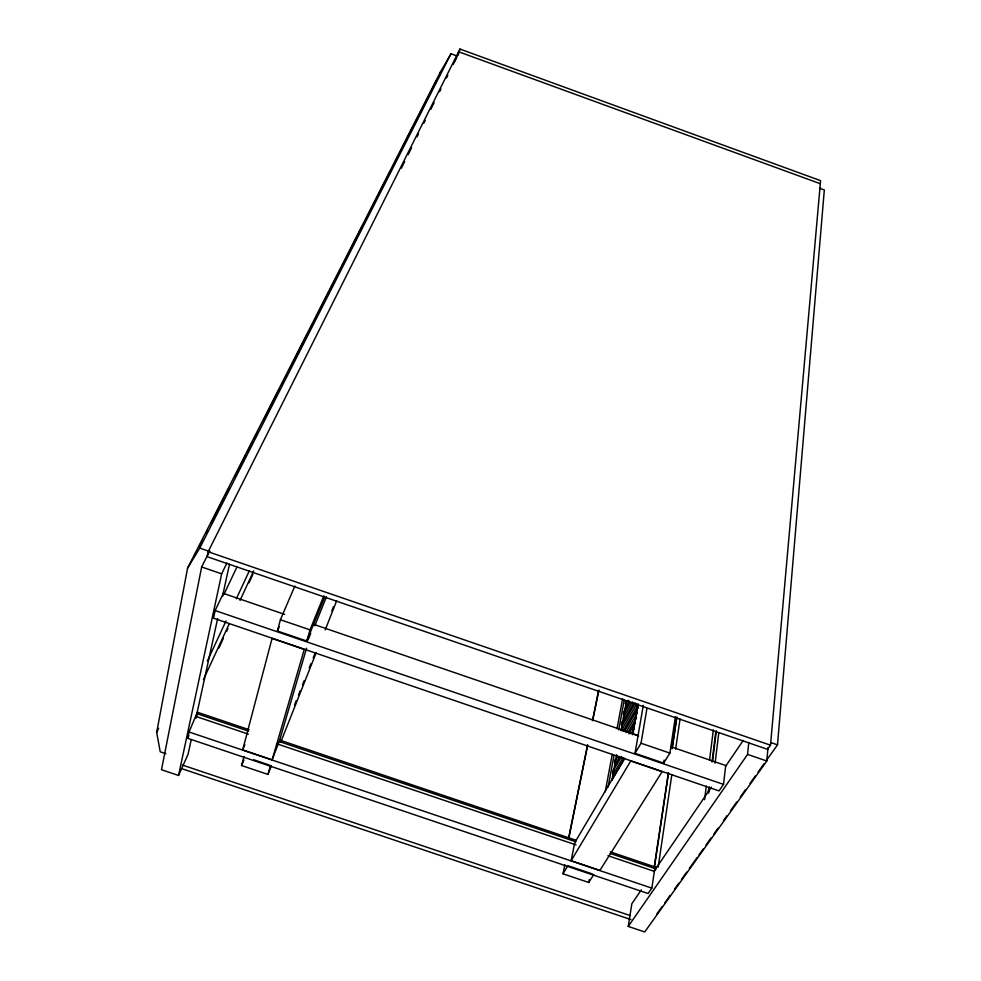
<?xml version="1.0" encoding="UTF-8"?>
<svg xmlns="http://www.w3.org/2000/svg" width="981" height="981" viewBox="0 0 981 981"><rect width="100%" height="100%" fill="white"/><g stroke="black" fill="none" stroke-linecap="round" stroke-linejoin="round"><path stroke-width="1.47" d="M766.86 759.785L777.504 744.861L824.322 189.958L819.638 188.242M770.502 745.18L820.594 180.663L459.954 49.05L208.131 551.751L207.15 556.693L767.559 749.349L770.502 745.18L208.131 551.751M641.304 889.902L631.85 903.771L628.232 926.42L644.725 931.95L766.799 761.011L768.013 747.522M628.232 926.42L747.559 754.414L748.785 742.458M284.527 614.351L223.312 593.37L215.146 610.538L213.502 618.189L719.024 790.907L723.524 784.383L725.707 765.523L670.722 746.688M715.088 763.181L718.791 732.807M708.245 792.403L708.809 787.853M712.01 762.053L715.774 731.691M708.65 793.065L709.398 786.995M712.586 761.195L716.338 730.833M704.579 799.699L706.295 786.026M709.533 760.214L713.346 729.852M249.064 729.692L197.377 712.218L189.039 731.998L187.69 738.313L648.11 893.532L651.85 888.136L654.352 871.386L656.264 867.4L610.39 851.876M658.177 867.118L671.801 774.867M675.602 749.165L680.066 718.926M654.082 867.964L668.38 772.623M672.01 748.417L676.547 718.153M654.266 868.332L668.564 772.942M672.193 748.724L676.951 716.927M643.291 705.351L635.014 753.31L663.634 763.095L669.9 753.114L675.382 716.755M663.634 763.095L664.088 760.116M635.014 753.31L641.034 743.23L646.933 708.49M632.463 734.744L637.773 704.616M638.202 703.88L632.904 733.996L638.643 735.971M612.524 772.918L613.076 769.901M614.462 762.384L615.026 759.38M621.39 724.8L621.954 721.783M623.34 714.266L623.891 711.262M625.277 703.745L625.829 700.741M611.886 780.287L616.583 754.72M621.01 730.661L626.54 700.581M605.228 791.826L612.242 754.254M617.012 728.711L622.616 698.656M564.835 864.813L563.008 873.801L588.772 882.483L589.336 879.467M608.122 786.995L613.971 755.431M618.717 729.876L624.284 699.809M165.899 753.702L160.222 751.789L156.678 732.415L187.555 568.183L440.383 72.054L450.978 53.771L457.379 56.101L458.605 51.76L820.324 183.729M209.738 550.832L201.657 566.981L161.485 769.729L178.542 775.444L188.021 754.389L191.221 739.723M571.126 860.717L630.758 760.962L662.138 771.691L599.894 870.417L571.126 860.717L574.412 844.187L576.129 840.3L624.603 758.288M568.686 837.676L587.582 744.677M592.463 720.679L598.557 690.673M568.735 838.571L587.619 745.572M592.794 720.066L598.888 690.06M178.542 775.444L221.657 573.848L226.881 563.033M195.918 718.166L217.635 618.631M222.994 594.057L229.505 564.173M196.225 717.491L197.377 712.218M222.712 596.141L223.312 593.37M242.675 749.901L272.056 638.41L304.257 649.41L272.129 759.846L242.675 749.901L244.845 744.689M271.332 765.891L267.948 774.426L241.596 765.548L243.999 756.51M324.466 597.368L306.771 641.047L277.402 631.004L280.407 619.734L294.864 586.013M439.586 74.985L440.383 72.054M458.299 54.948L459.954 49.05M267.948 774.426L270.56 765.462M306.771 641.047L310.021 629.876L323.828 595.847M306.55 648.22L279.695 740.054L272.129 759.846M294.558 704.91L296.25 700.63M298.506 694.94L300.198 690.673M302.467 684.971L304.159 680.704M309.236 667.889L310.928 663.61M313.184 657.92L314.876 653.653M331.799 610.93L333.491 606.663M280.86 741.832L316.176 652.733M325.189 629.949L336.679 600.74M308.034 640.066L310.732 633.395M314.803 625.792L326.465 596.73M241.596 765.548L243.938 759.907M277.402 631.004L279.193 626.847M187.69 738.313L188.916 735.615M203.435 679.612L229.296 623.646M240.038 600.409L253.687 570.893M218.898 648.024L223.386 638.3M226.586 631.359L227.874 628.588M249.027 582.763L252.877 574.437M207.322 661.157L226.022 620.961M236.335 598.79L249.235 571.065M156.678 732.415L158.652 728.282M223.864 594.523L237.01 566.883M454.203 62.024L456.582 57.266M401.278 168.327L404.699 161.485M408.157 154.581L411.579 147.739M417.023 136.85L418.409 134.066M423.866 123.165L425.251 120.393M430.72 109.443L434.129 102.613M439.598 91.687L440.972 88.928M446.441 78.002L447.814 75.255M453.283 64.317L456.692 57.474M194.263 556.386L195.648 553.652M199.131 546.834L202.601 540.004M206.071 533.186L207.469 530.451M210.94 523.633L224.146 497.698M225.532 494.976L229.002 488.146M234.569 477.232L235.955 474.497M237.341 471.763L245.679 455.392M247.077 452.658L252.632 441.744M254.018 439.01L257.5 432.18M263.754 419.905L279.033 389.874M282.516 383.056L285.986 376.226M289.456 369.408L307.531 333.92M311.002 327.102L312.387 324.368M315.87 317.537L329.064 291.615M330.462 288.88L336.017 277.966M337.403 275.232L340.885 268.402M342.271 265.679L357.562 235.648M358.948 232.926L362.418 226.096M365.901 219.278L390.916 170.142M394.387 163.312L412.449 127.837M413.847 125.102L436.778 80.062M187.555 568.183L199.744 548.097L450.978 53.771M625.853 704.26L628.11 700.262M624.971 709.079L629.495 701.096M624.247 713.015L630.305 702.371M623.352 717.884L632.451 701.93M622.445 722.789L633.849 702.85M621.709 726.786L635.418 702.887M621.562 730.428L636.828 703.88M622.935 731.434L638.239 704.91M624.492 731.532L638.275 707.669M625.878 732.611L637.392 712.746M628.036 732.415L636.497 717.859M628.833 733.923L635.001 723.353M615.565 760.226L617.883 756.265M631.004 733.8L634.094 728.515M614.609 765.401L619.256 757.479M613.836 769.619L621.586 756.425M612.867 774.843L622.972 757.724M611.899 780.116L624.357 759.061M563.008 873.801L567.864 865.696L592.377 873.961M588.772 882.483L593.812 874.439M654.732 869.657L656.264 867.4M653.849 871.52L711.372 787.167M725.621 766.271L743.279 740.373M656.914 913.887L662.175 906.518M664.811 902.839L670.072 895.457M674.45 889.313L678.827 883.182M681.464 879.491L686.725 872.121M689.349 868.43L697.233 857.369M698.987 854.917L703.377 848.773M706.001 845.082L711.262 837.713M713.641 834.377L718.08 828.16M723.402 820.705L726.946 815.726M730.502 810.76L736.706 802.053M740.25 797.075L745.572 789.619M750.011 783.402L755.333 775.946M757.994 772.219L764.199 763.512M189.039 731.998L651.85 888.136M253.785 759.809L269.162 764.984M182.356 765.045L630.194 915.567M181.644 768.613L630.942 919.565M279.695 740.054L576.129 840.3M196.74 713.616L248.475 731.103M279.131 741.477L575.835 841.784M610.133 853.384L656.044 868.908M196.114 716.498L248.316 734.144M277.316 743.954L576.043 844.911M607.95 855.702L654.352 871.386M313.552 624.296L638.079 735.492M280.407 619.734L310.021 629.876M641.034 743.23L669.9 753.114M215.146 610.538L723.524 784.383M771.091 742.666L777.504 744.861M199.744 548.097L209.726 551.53M201.657 566.981L221.657 573.848M747.559 754.414L766.799 761.011"/></g></svg>
